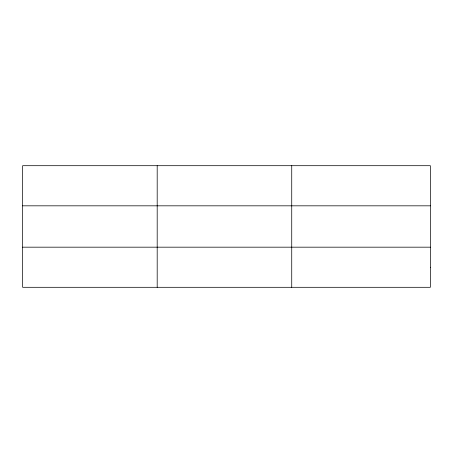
<?xml version="1.0" encoding="UTF-8"?>
<svg xmlns="http://www.w3.org/2000/svg" width="453" height="453" viewBox="0 0 453 453"><rect width="100%" height="100%" fill="white"/><g stroke="black" fill="none" stroke-linecap="round" stroke-linejoin="round"><path stroke-width="0.68" d="M157.191 165.696L157.191 287.304M291.732 165.696L291.732 287.304M22.65 205.826L430.35 205.826M22.65 247.174L430.35 247.174M430.35 267.236L430.35 287.304L22.65 287.304L22.65 165.696L430.35 165.696L430.35 267.236"/></g></svg>
